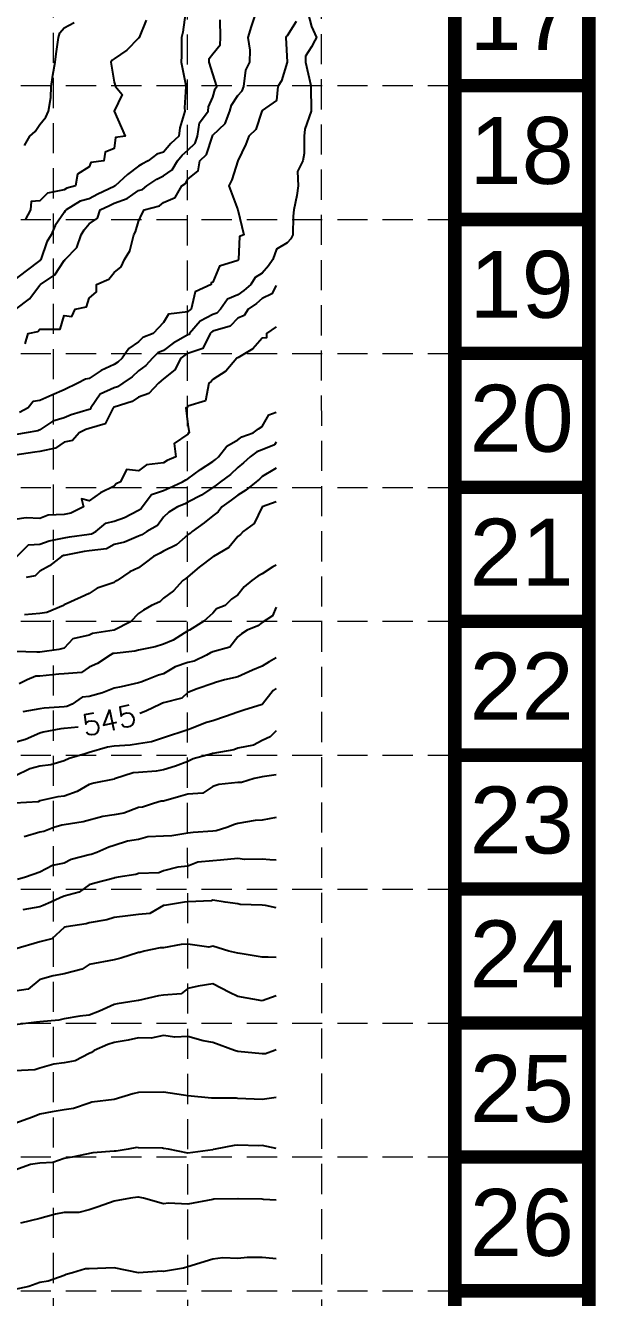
# Model space of a CAD drawing. Header units: inches. Extents: x 8135 to 11700, y -938 to 4760.
# Drawn here: x 11322 to 11700, y 2351 to 3196 of the extents above; entities that cross this region are included whole.
import ezdxf
from ezdxf.enums import TextEntityAlignment as Align

# ---------------------------------------------------------------- set-up
doc = ezdxf.new("R2010")
doc.units = ezdxf.units.IN
doc.header["$MEASUREMENT"] = 0
doc.linetypes.add('DASHED', pattern=[0.75, 0.5, -0.25])
doc.linetypes.add('HIDDEN', pattern=[0.375, 0.25, -0.125])
for name, color, linetype in [('BASE', 7, 'Continuous'), ('EC', 35, 'DASHED'), ('GRID', 254, 'HIDDEN')]:
    doc.layers.add(name, color=color, linetype=linetype)
doc.styles.get("Standard").update_dxf_attribs({"font": 'ARIAL.TTF'})
doc.styles.add('Style-simple', font='simple.shx')

msp = doc.modelspace()

# ---------------------------------------------------------------- linework, layer by layer
at = {"layer": 'BASE', "const_width": 8.89}
for points in [[(11695.58, -933.16), (11695.58, 4755.98), (8139.87, 4755.98), (8139.87, -933.16)], [(11606.69, -844.26), (11606.69, 4667.09), (8228.76, 4667.09), (8228.76, -844.26)]]:
    msp.add_lwpolyline(points, close=True, dxfattribs=at)
for points in [[(11695.58, 3155.91), (11606.69, 3155.91)], [(11695.58, 3067.02), (11606.69, 3067.02)], [(11695.58, 2978.13), (11606.69, 2978.13)], [(11695.58, 2889.24), (11606.69, 2889.24)], [(11695.58, 2800.34), (11606.69, 2800.34)], [(11695.58, 2711.45), (11606.69, 2711.45)], [(11695.58, 2622.56), (11606.69, 2622.56)], [(11695.58, 2533.66), (11606.69, 2533.66)], [(11695.58, 2444.77), (11606.69, 2444.77)], [(11695.58, 2355.88), (11606.69, 2355.88)]]:
    msp.add_lwpolyline(points, dxfattribs=at)
at = {"layer": 'EC', "color": 35, "linetype": 'Continuous'}
for p, q in [((11446.17, 2559.56, 537), (11436.35, 2558.23, 537)), ((11457.17, 2553.91, 537), (11446.17, 2559.56, 537)), ((11410.22, 2551.61, 537), (11396.92, 2548.71, 537)), ((11413.42, 2552.17, 537), (11410.22, 2551.61, 537)), ((11425.15, 2553.01, 537), (11413.42, 2552.17, 537)), ((11429.67, 2556.66, 537), (11425.15, 2553.01, 537)), ((11436.35, 2558.23, 537), (11429.67, 2556.66, 537)), ((11462.67, 2551.24, 537), (11457.17, 2553.91, 537)), ((11478.92, 2548.41, 537), (11462.67, 2551.24, 537)), ((11488.15, 2551.62, 537), (11478.92, 2548.41, 537)), ((11380.67, 2545.89, 537), (11371.08, 2541.5, 537)), ((11382.65, 2546.4, 537), (11380.67, 2545.89, 537)), ((11395.3, 2548.41, 537), (11382.65, 2546.4, 537)), ((11396.68, 2548.66, 537), (11395.3, 2548.41, 537)), ((11396.92, 2548.71, 537), (11396.68, 2548.66, 537)), ((11329.21, 2534.12, 537), (11314.92, 2532.36, 537)), ((11331.42, 2534.54, 537), (11329.21, 2534.12, 537)), ((11343.99, 2535.65, 537), (11331.42, 2534.54, 537)), ((11347.67, 2536.51, 537), (11343.99, 2535.65, 537)), ((11357.9, 2538.18, 537), (11347.67, 2536.51, 537)), ((11364.17, 2538.98, 537), (11357.9, 2538.18, 537)), ((11371.08, 2541.5, 537), (11364.17, 2538.98, 537))]:
    msp.add_line(p, q, dxfattribs=at)
at = {"layer": 'EC', "color": 35, "linetype": 'Continuous', "flags": 128}
for points, elevation in [([(11428.03, 3204.41), (11426.24, 3191.39), (11425.44, 3187.91), (11425.44, 3175.7), (11425.26, 3171.41), (11427.96, 3157.09), (11428.34, 3155.41), (11427.38, 3141.24), (11427.55, 3138.91), (11424.21, 3127.96), (11423.66, 3122.41), (11418.25, 3117.51), (11413.42, 3111.69), (11409.04, 3110.29), (11403.22, 3105.91), (11399.02, 3103.81), (11396.92, 3102.41), (11389.6, 3096.85), (11381.47, 3089.41), (11381, 3089.09), (11380.67, 3088.97), (11370, 3083.76), (11364.17, 3080.85), (11358.23, 3079.17), (11348.82, 3073.41), (11348.3, 3072.78), (11347.67, 3071.73), (11341.62, 3063.06), (11338.95, 3056.91), (11335.96, 3052.3), (11332.06, 3040.41), (11331.81, 3040.02), (11331.42, 3039.76), (11322.39, 3032.94), (11314.92, 3027.18)], 558), ([(11509.22, 3204.41), (11511.67, 3195.08), (11514.88, 3187.91), (11513.85, 3185.74), (11511.67, 3181.56), (11507.64, 3175.5), (11507.73, 3171.41), (11511.2, 3155.88), (11511.09, 3155.41), (11511.48, 3139.11), (11511.46, 3138.91), (11507.19, 3126.97), (11506.77, 3122.41), (11506.77, 3110.89), (11505.93, 3105.91), (11502.43, 3098.8), (11502.86, 3089.41), (11501.9, 3083.03), (11499.82, 3073.41), (11499.49, 3069.29), (11499.2, 3056.91), (11497.99, 3054.3), (11495.42, 3051.64), (11488.48, 3047.36), (11486.08, 3040.41), (11483.14, 3036.2), (11478.92, 3031.43), (11474.27, 3028.64), (11471.35, 3023.91), (11466.65, 3019.87), (11462.67, 3017.11), (11455.97, 3014.11), (11451.28, 3007.41), (11448.82, 3004.84), (11446.17, 3004.05), (11437.81, 2999.52), (11430.77, 2991.41), (11430.41, 2990.68), (11429.67, 2990.43), (11419.78, 2984.95), (11413.42, 2979.99), (11409.78, 2978.55), (11406.18, 2974.91), (11401.67, 2970.17), (11396.92, 2966.48), (11392.72, 2962.68), (11386.41, 2958.41), (11383, 2956.05), (11380.67, 2955.32), (11371.5, 2951.09), (11365.35, 2941.91), (11364.95, 2941.13), (11364.17, 2940.89), (11352.12, 2937.46), (11347.67, 2935.34), (11340.11, 2933.1), (11331.42, 2927.45), (11330.09, 2926.74), (11322.35, 2925.41), (11316.02, 2924.35)], 554), ([(11321.8, 2984.54), (11323.61, 2991.41), (11330.09, 2992.71), (11331.42, 2994.23), (11344.81, 2994.23), (11347.67, 3003.41), (11352.62, 3002.61), (11354.75, 3007.41), (11362.48, 3009.1), (11364.17, 3014.74), (11369.03, 3019.06), (11369.03, 3023.91), (11377.26, 3027.32), (11380.67, 3031.83), (11385.37, 3035.64), (11387.49, 3040.41), (11391.19, 3046.23), (11393.75, 3056.91), (11394.98, 3058.88), (11396.92, 3065.71), (11399.28, 3071.05), (11400.65, 3073.41), (11410.71, 3076.04), (11413.42, 3078.21), (11421.27, 3081.69), (11425.72, 3089.41), (11428.08, 3091.02), (11429.67, 3093.71), (11436.35, 3099.23), (11437.61, 3105.91), (11442.01, 3110.07), (11445.88, 3122.41), (11445.92, 3122.67), (11446.17, 3123.01), (11454.32, 3130.76), (11457.36, 3138.91), (11458.58, 3143.01), (11462.67, 3149.36), (11465.58, 3152.46), (11466.65, 3155.41), (11468.09, 3166.08), (11470.68, 3171.41), (11471.03, 3179.43), (11469.67, 3187.91), (11471.81, 3195.13), (11474.86, 3204.41)], 556), ([(11315.47, 3007.41), (11324.49, 3014.35), (11331.42, 3023.36), (11331.75, 3023.58), (11331.91, 3023.91), (11341.42, 3030.26), (11347.67, 3039.92), (11348.01, 3040.07), (11348.26, 3040.41), (11356.07, 3048.51), (11358.94, 3056.91), (11360.9, 3060.19), (11364.17, 3064.18), (11369.62, 3067.97), (11371.53, 3073.41), (11377.57, 3076.42), (11380.67, 3077.93), (11389.25, 3080.96), (11396.92, 3086.35), (11399.41, 3087), (11402.42, 3089.41), (11409.02, 3093.81), (11413.42, 3096.01), (11419.25, 3099.99), (11422.75, 3105.91), (11425.92, 3109.72), (11429.67, 3113.13), (11434.44, 3117.64), (11435.94, 3122.41), (11437.32, 3131.26), (11443.15, 3138.91), (11443.28, 3141.8), (11446.17, 3148.34), (11447.79, 3153.79), (11448.84, 3155.41), (11446.17, 3163.69), (11443.74, 3171.41), (11443.74, 3173.84), (11446.17, 3176.91), (11451.09, 3183), (11451.25, 3187.91), (11451.12, 3199.46)], 557), ([(11501.36, 3198.39), (11495.42, 3188.92), (11494.82, 3188.51), (11494.51, 3187.91), (11495.42, 3171.41), (11491.69, 3159.03), (11489.28, 3155.41), (11488.35, 3145.98), (11478.92, 3139.41), (11478.79, 3139.04), (11478.67, 3138.91), (11474.67, 3126.73), (11469.99, 3122.41), (11467.99, 3117.01), (11462.67, 3105.91), (11458.76, 3093.33), (11456.75, 3089.41), (11462.67, 3073.41), (11466.74, 3056.91), (11463.86, 3055.71), (11463.29, 3040.41), (11462.9, 3040.18), (11462.67, 3039.81), (11450.53, 3036.06), (11446.17, 3025.48), (11445.14, 3024.94), (11445.11, 3023.91), (11434.51, 3019.08), (11431.74, 3007.41), (11430.41, 3006.69), (11429.67, 3005.84), (11416.67, 3004.21), (11413.42, 2998.65), (11406.61, 2991.41), (11399.66, 2988.68), (11396.92, 2985.91), (11390.52, 2981.41), (11385.96, 2974.91), (11383.16, 2972.39), (11380.67, 2970.7), (11372.2, 2966.88), (11364.17, 2961.56), (11361.62, 2960.96), (11356.59, 2958.41), (11347.67, 2954.01), (11339.32, 2950.39), (11331.42, 2946.82), (11327.1, 2946.23), (11323.7, 2941.91), (11317.96, 2938.88)], 555), ([(11321.14, 3116.2), (11324.89, 3122.41), (11328.38, 3125.45), (11331.42, 3130.11), (11335.29, 3134.99), (11337.16, 3138.91), (11338.62, 3148.1), (11339.01, 3155.41), (11340.03, 3162.94), (11341.58, 3171.41), (11342.26, 3176.91), (11343.78, 3187.91), (11344.77, 3190.86), (11347.67, 3194.29), (11354.23, 3197.86)], 560), ([(11401.92, 3199.41), (11397.28, 3187.91), (11397.25, 3187.58), (11396.92, 3187.38), (11389.06, 3179.39), (11380.67, 3173.64), (11379.39, 3172.7), (11378.5, 3171.41), (11380.67, 3158.08), (11381.58, 3155.41), (11386.09, 3149.91), (11380.67, 3138.91), (11388.06, 3122.41), (11381.64, 3121.43), (11380.67, 3114.16), (11374.78, 3111.8), (11373.8, 3105.91), (11365.3, 3104.79), (11364.17, 3102.06), (11356.43, 3097.16), (11355.14, 3089.41), (11349.36, 3087.78), (11347.67, 3086.74), (11336.49, 3084.42), (11331.42, 3079.44), (11325.78, 3078.88), (11325.12, 3073.41), (11321.59, 3066.75)], 559), ([(11488.15, 3023.29), (11485.21, 3017.63), (11478.92, 3014.55), (11475.12, 3011.28), (11469.55, 3007.41), (11466.9, 3003.25), (11462.67, 3001.54), (11457.64, 2996.29), (11446.17, 2992.86), (11445.21, 2992.34), (11444.4, 2991.41), (11439.57, 2981.51), (11429.67, 2978.11), (11427.63, 2976.98), (11424.98, 2974.91), (11421.02, 2967.2), (11413.42, 2961.37), (11411.98, 2959.85), (11410.12, 2958.41), (11403.82, 2951.51), (11396.92, 2949.17), (11392.67, 2946.23), (11380.67, 2942.43), (11380.32, 2942.26), (11380.09, 2941.91), (11374.66, 2931.43), (11364.17, 2928.2), (11362, 2927.58), (11357.45, 2925.41), (11353.01, 2920.24), (11347.67, 2919.17), (11341.83, 2915.17), (11331.42, 2913.13), (11328.15, 2912.59), (11314.92, 2910.63)], 553), ([(11488.15, 2995.84), (11481.75, 2991.41), (11481.75, 2988.58), (11478.92, 2988.32), (11472.8, 2981.13), (11462.67, 2975.29), (11462.49, 2975.1), (11462.11, 2974.91), (11454.73, 2966.35), (11446.17, 2960.91), (11445.13, 2959.45), (11443.6, 2958.41), (11441.4, 2946.69), (11429.67, 2943.05), (11429.31, 2942.29), (11428.32, 2941.91), (11429.67, 2930.91), (11430.46, 2925.41), (11429.87, 2925.22), (11429.67, 2924.61), (11420.59, 2918.35), (11421.55, 2909.41), (11415.8, 2907), (11413.42, 2905.49), (11402.12, 2904.22), (11396.92, 2900.17), (11388.98, 2900.98), (11385.01, 2892.91), (11382.04, 2891.52), (11380.67, 2889.98), (11371.56, 2885.52), (11364.17, 2880.22), (11359.05, 2881.53), (11360.37, 2876.41), (11352.02, 2872.07), (11347.67, 2871.14), (11336.95, 2870.8), (11331.42, 2868.52), (11322.29, 2869.05), (11314.92, 2867.87)], 552), ([(11316.16, 2843.41), (11323.85, 2850.99), (11331.42, 2851.53), (11337.58, 2853.66), (11347.67, 2855.7), (11351.17, 2856.42), (11364.17, 2858.15), (11365.76, 2858.33), (11368.5, 2859.91), (11375.21, 2865.37), (11380.67, 2866.79), (11387.69, 2869.29), (11396.92, 2874.18), (11398.37, 2874.96), (11399.39, 2876.41), (11405.39, 2884.44), (11413.42, 2887.22), (11417.44, 2888.84), (11426.1, 2892.91), (11428.3, 2894.31), (11429.67, 2894.88), (11438.08, 2901), (11446.17, 2906.32), (11447.95, 2907.63), (11449.84, 2909.41), (11455.41, 2916.46), (11462.67, 2920.74), (11465.3, 2922.83), (11472.98, 2925.41), (11476.36, 2928.02), (11478.92, 2929.54), (11483.37, 2937.46), (11488.15, 2939.23)], 551), ([(11488.15, 2919.3), (11487.03, 2917.55), (11478.92, 2914.08), (11475.39, 2912.89), (11471.03, 2909.41), (11466.58, 2905.45), (11462.67, 2902.31), (11457.83, 2897.75), (11451.29, 2892.91), (11448.36, 2890.72), (11446.17, 2889.17), (11438.63, 2883.96), (11429.67, 2879.31), (11427.72, 2878.39), (11422.81, 2876.41), (11417.04, 2872.74), (11413.42, 2869.38), (11409.52, 2863.81), (11402.32, 2859.91), (11399.02, 2857.82), (11396.92, 2856.86), (11387.55, 2852.93), (11380.67, 2851.35), (11375.64, 2848.45), (11364.17, 2847.15), (11360.87, 2846.71), (11347.67, 2844), (11347.19, 2843.9), (11345.78, 2843.41), (11337.86, 2837.08), (11331.42, 2833.6), (11328.35, 2830.39), (11322.4, 2829.39)], 550), ([(11488.15, 2901.93), (11487.11, 2901.22), (11478.92, 2896.33), (11477.13, 2894.73), (11474.86, 2892.91), (11468.16, 2887.34), (11462.67, 2884.05), (11458.3, 2880.78), (11452.15, 2876.41), (11449.7, 2872.88), (11446.17, 2870.34), (11440.45, 2865.63), (11432.53, 2859.91), (11431.05, 2858.54), (11429.67, 2857.63), (11422.15, 2851.05), (11413.42, 2846.83), (11411.33, 2845.5), (11406.75, 2843.41), (11401.27, 2839.2), (11396.92, 2835.72), (11391.15, 2833.09), (11382.77, 2827.41), (11381.39, 2826.68), (11380.67, 2826.14), (11369.36, 2822.22), (11364.17, 2818.77), (11358.85, 2816.23), (11347.67, 2811.29), (11347.46, 2811.12), (11347.09, 2810.91), (11336.14, 2806.12), (11331.42, 2805.54), (11321.27, 2804.56)], 549), ([(11488.15, 2879.52), (11478.92, 2876.41), (11473.64, 2865.28), (11466.39, 2859.91), (11464.59, 2857.97), (11462.67, 2856.61), (11456.74, 2849.34), (11446.67, 2843.41), (11446.38, 2843.21), (11446.17, 2843.12), (11437.08, 2836.23), (11429.67, 2829.87), (11428.25, 2828.82), (11426.25, 2827.41), (11420.1, 2820.63), (11413.42, 2815.62), (11411.09, 2813.24), (11405.5, 2810.91), (11400.13, 2807.71), (11396.92, 2805.41), (11391.51, 2799.91), (11380.67, 2794.41), (11366.32, 2792.26), (11364.17, 2791.11), (11353.4, 2788.69), (11347.67, 2782.47), (11343.97, 2781.67), (11331.42, 2779.89), (11329.44, 2779.89), (11314.92, 2780.17)], 548), ([(11488.15, 2837.56), (11486.02, 2836.53), (11478.92, 2831.77), (11475.99, 2830.3), (11472.15, 2827.41), (11466.89, 2823.13), (11462.67, 2817.79), (11458.62, 2814.97), (11454.42, 2810.91), (11448.55, 2808.53), (11446.17, 2805.75), (11440.12, 2800.46), (11430.62, 2794.41), (11429.97, 2794.12), (11429.67, 2793.95), (11419.87, 2787.87), (11413.42, 2785.15), (11408.02, 2783.31), (11396.92, 2781.14), (11394.45, 2780.43), (11380.67, 2778.99), (11379.74, 2778.85), (11377.99, 2777.91), (11369.67, 2772.41), (11364.17, 2769.88), (11359.16, 2766.43), (11347.67, 2765.43), (11343.94, 2765.2), (11331.42, 2763.94), (11328.87, 2763.96), (11322.92, 2761.41), (11317.7, 2758.72)], 547), ([(11488.15, 2809.73), (11485.8, 2804.04), (11478.92, 2799.53), (11476.08, 2797.29), (11468.84, 2794.41), (11465.09, 2791.96), (11462.67, 2790.09), (11457.45, 2783.13), (11446.17, 2780.05), (11444.7, 2779.38), (11442.05, 2777.91), (11433.77, 2773.82), (11429.67, 2773.01), (11421.13, 2770.09), (11413.42, 2765.34), (11410.19, 2764.65), (11402.42, 2761.41), (11398.37, 2760.01), (11396.92, 2759.43), (11385.27, 2756.88), (11380.67, 2756.01), (11372.92, 2752.93), (11364.17, 2750.51), (11359.44, 2750), (11352.78, 2745.41), (11349.39, 2743.69), (11347.67, 2743.55), (11334.2, 2742.59), (11331.42, 2742.23), (11320.17, 2740.17)], 546), ([(11488.15, 2776.15), (11483.45, 2773.39), (11478.92, 2770.47), (11472.51, 2767.92), (11462.67, 2763.5), (11461.02, 2763.06), (11453.99, 2761.41), (11447.94, 2759.7), (11446.17, 2758.93), (11435.81, 2755.46), (11429.67, 2752.97), (11425.69, 2749.33), (11413.42, 2746.17), (11412.85, 2745.97), (11411.42, 2745.41), (11401.71, 2740.63), (11397.86, 2739.13)], 545), ([(11488.15, 2755.77), (11486.18, 2754.37), (11479.16, 2745.41), (11479.07, 2745.27), (11478.92, 2745.2), (11466.7, 2741.33), (11462.67, 2739.91), (11454.51, 2737.08), (11446.17, 2734.34), (11442.01, 2733.08), (11431.44, 2728.91), (11430.15, 2728.43), (11429.67, 2728.3), (11413.42, 2723), (11405.55, 2720.28), (11396.92, 2718.9), (11391.25, 2718.17), (11380.67, 2717.53), (11376.38, 2716.71), (11364.17, 2713.13), (11363.53, 2713.06), (11361.53, 2712.41), (11350.88, 2709.2), (11347.67, 2707.73), (11338.7, 2705.02), (11331.42, 2704.16), (11324.85, 2702.48), (11314.92, 2697.51)], 544), ([(11356.86, 2730), (11347.67, 2729.2), (11347.41, 2729.18), (11345.35, 2728.91), (11333.57, 2726.73), (11331.42, 2726.04), (11322.02, 2721.82), (11314.92, 2719.81)], 545), ([(11488.15, 2727.5), (11484.13, 2723.7), (11478.92, 2721.15), (11473.23, 2718.2), (11462.67, 2716.02), (11460.08, 2715.01), (11446.17, 2712.63), (11446.02, 2712.57), (11445.46, 2712.41), (11433.1, 2708.99), (11429.67, 2707.3), (11421.47, 2704.25), (11413.42, 2701.71), (11408.6, 2700.73), (11396.92, 2699.89), (11393.27, 2699.62), (11380.86, 2695.72), (11380.67, 2695.63), (11367.2, 2692.89), (11364.17, 2692.08), (11356.29, 2687.29), (11347.67, 2684.34), (11343.45, 2683.7), (11331.42, 2681.21), (11330.27, 2680.57), (11314.92, 2679.59)], 543), ([(11488.15, 2698.5), (11478.92, 2696.97), (11478.03, 2696.82), (11473.51, 2695.91), (11465.14, 2693.41), (11462.67, 2693.21), (11450.11, 2691.97), (11446.17, 2690.73), (11439.46, 2686.13), (11429.67, 2685.52), (11424.99, 2684.17), (11413.42, 2681.02), (11411.92, 2680.91), (11406.82, 2679.41), (11399.46, 2676.95), (11396.92, 2676.82), (11387.24, 2672.95), (11380.67, 2671.94), (11373.13, 2670.72), (11360.25, 2667.22), (11347.67, 2665.19), (11346.1, 2664.96), (11340.61, 2663.41), (11334.03, 2660.76), (11331.42, 2660.26), (11321.11, 2657.22)], 542), ([(11488.15, 2670.09), (11478.92, 2668.41), (11474.21, 2668.05), (11462.67, 2666.12), (11460.47, 2665.54), (11455.5, 2663.41), (11448.43, 2661.15), (11446.17, 2660.94), (11433.05, 2660.04), (11429.67, 2659.76), (11418.89, 2657.86), (11413.42, 2657.63), (11403.13, 2657.2), (11396.92, 2655.57), (11389.66, 2654.28), (11380.67, 2651.49), (11377.2, 2650.38), (11369.3, 2646.91), (11365.56, 2645.52), (11364.17, 2645.28), (11352.31, 2642.28), (11347.67, 2639.68), (11339.93, 2638.28), (11331.42, 2633.88), (11322, 2630.41), (11316.5, 2628.83)], 541), ([(11488.15, 2641.83), (11483.93, 2641.9), (11478.92, 2642.46), (11467.24, 2642.27), (11462.67, 2642.95), (11451.34, 2641.74), (11446.17, 2641.34), (11436.16, 2640.43), (11429.67, 2637.68), (11422.97, 2637.22), (11413.42, 2634.7), (11410.4, 2633.43), (11396.92, 2632.84), (11395.12, 2632.24), (11383.38, 2630.41), (11381.14, 2629.94), (11380.67, 2629.88), (11367.98, 2626.6), (11364.17, 2625.29), (11357.51, 2620.58), (11347.67, 2617.77), (11344.91, 2616.71), (11338.81, 2613.91), (11333.56, 2611.74), (11331.42, 2610.78), (11320.07, 2608.77)], 540), ([(11488.15, 2610.16), (11481.1, 2611.74), (11478.92, 2611.95), (11464.26, 2612.3), (11462.67, 2612.69), (11454.42, 2613.91), (11446.17, 2615.16), (11445.33, 2614.76), (11429.67, 2614.13), (11429.49, 2614.1), (11427.35, 2613.91), (11415.46, 2611.85), (11413.42, 2611.66), (11404.47, 2606.37), (11396.92, 2605.66), (11389.7, 2604.74), (11380.67, 2603.76), (11375.82, 2602.26), (11364.17, 2600.16), (11362.07, 2599.52), (11348.94, 2597.41), (11347.9, 2597.19), (11347.67, 2597), (11339.33, 2589.63), (11331.42, 2587.48), (11314.92, 2582.79)], 539), ([(11488.15, 2577.12), (11482.88, 2577.45), (11478.92, 2577.29), (11464.3, 2579.76), (11462.67, 2580.12), (11456.85, 2581.41), (11446.17, 2584.61), (11443.54, 2583.96), (11429.67, 2586.09), (11425.14, 2585.88), (11413.42, 2583.63), (11411.31, 2583.46), (11400.73, 2581.41), (11397.76, 2580.57), (11396.92, 2580.4), (11385.24, 2576.77), (11380.67, 2575.7), (11364.17, 2572.53), (11359.57, 2569.51), (11347.67, 2566.37), (11346.51, 2566.09), (11340.17, 2564.91), (11333.23, 2563.08), (11331.42, 2562.55), (11323.64, 2556.2), (11314.92, 2554.71)], 538), ([(11488.15, 2515.8), (11487.17, 2515.41), (11481.2, 2513.2), (11478.92, 2513.12), (11462.67, 2514.84), (11460.47, 2515.41), (11446.17, 2520.77), (11439.67, 2521.91), (11429.67, 2524.74), (11421.05, 2524.17), (11413.42, 2525.37), (11405.17, 2523.66), (11396.92, 2523.78), (11390.12, 2522.32), (11380.67, 2520.76), (11376.59, 2519.49), (11367.47, 2515.41), (11365.61, 2514.02), (11364.17, 2513.45), (11354.84, 2508.46), (11347.67, 2507.29), (11340.65, 2506.33), (11331.42, 2503.62), (11328.12, 2502.61), (11314.92, 2501.89)], 536), ([(11488.15, 2484.15), (11478.92, 2482.91), (11462.67, 2483.6), (11461.89, 2483.7), (11446.17, 2483.7), (11445.28, 2483.8), (11429.67, 2485.32), (11426.81, 2485.82), (11413.42, 2487.86), (11396.92, 2487.45), (11393.2, 2486.69), (11380.67, 2482.91), (11365.98, 2481.11), (11364.17, 2480.55), (11353.67, 2476.91), (11347.67, 2476.08), (11339.55, 2474.66), (11331.42, 2473.07), (11326.62, 2471.21), (11314.92, 2466.98)], 535), ([(11488.15, 2450.41), (11478.92, 2452.37), (11476.74, 2452.13), (11462.67, 2452.66), (11460.28, 2452.31), (11447.82, 2449.91), (11446.47, 2449.61), (11446.17, 2449.58), (11429.67, 2447.27), (11416.67, 2449.91), (11413.42, 2450.45), (11412.76, 2450.57), (11396.92, 2450.88), (11395.86, 2450.99), (11389.96, 2449.91), (11381.97, 2448.59), (11380.67, 2448.56), (11366.66, 2447.42), (11352.97, 2444.62), (11347.67, 2443.81), (11340.07, 2441.13), (11331.42, 2440.68), (11325.12, 2439.72), (11314.92, 2436.05)], 534), ([(11488.15, 2416), (11479.75, 2416.59), (11478.92, 2416.69), (11463.04, 2417.04), (11462.67, 2417.02), (11446.94, 2416.64), (11446.17, 2416.61), (11429.67, 2413.39), (11416.76, 2414.03), (11413.42, 2413.74), (11400.22, 2417.41), (11396.92, 2417.98), (11396.35, 2417.97), (11391.51, 2417.41), (11380.67, 2415.41), (11370.04, 2411.54), (11364.17, 2409.65), (11357.27, 2407.82), (11347.67, 2407.82), (11341.82, 2406.85), (11331.42, 2403.87), (11318.59, 2400.91)], 533), ([(11488.15, 2377.18), (11485.89, 2377.44), (11478.92, 2378.01), (11468.98, 2378.01), (11462.67, 2377.44), (11452.7, 2377.89), (11446.17, 2376.83), (11429.67, 2371.92), (11426.63, 2371), (11413.42, 2368.72), (11412.45, 2368.88), (11396.92, 2367.91), (11380.67, 2371.21), (11364.17, 2370.39), (11361.64, 2370.45), (11353.17, 2367.91), (11348.91, 2366.67), (11347.67, 2366.14), (11336.98, 2362.27), (11331.42, 2361.41), (11324.09, 2358.74), (11314.92, 2356.76)], 532)]:
    msp.add_lwpolyline(points, dxfattribs=dict(at, elevation=elevation))
at = {"layer": 'GRID', "color": 252, "linetype": 'HIDDEN', "lineweight": 0, "ltscale": 80}
for p, q in [((11340.67, -488.96), (11340.4, 4669.09)), ((11429.76, -490.13), (11429.3, 4669.09)), ((11518.71, -489.88), (11518.19, 4669.09)), ((8228.76, 3155.91), (11606.69, 3155.91)), ((8228.76, 3067.02), (11606.69, 3067.02)), ((8228.76, 2978.13), (11606.69, 2978.13)), ((8228.76, 2889.24), (11606.69, 2889.24)), ((8228.76, 2800.34), (11606.69, 2800.34)), ((8228.76, 2711.45), (11606.69, 2711.45)), ((8228.76, 2622.56), (11606.69, 2622.56)), ((8228.76, 2533.66), (11606.69, 2533.66)), ((8228.76, 2444.77), (11606.69, 2444.77)), ((8228.76, 2355.88), (11606.69, 2355.88))]:
    msp.add_line(p, q, dxfattribs=at)

# ---------------------------------------------------------------- texts
at = {"layer": 'BASE'}
for s, p in [('17', (11651.01, 3201.78)), ('18', (11651.01, 3112.88)), ('19', (11651.01, 3023.99)), ('20', (11651.01, 2935.1)), ('21', (11651.01, 2846.21)), ('22', (11651.01, 2757.31)), ('23', (11651.01, 2668.42)), ('24', (11651.01, 2579.53)), ('25', (11651.17, 2490.17)), ('26', (11651.17, 2401.28))]:
    msp.add_text(s, height=44.446, dxfattribs=at).set_placement(p, align=Align.MIDDLE_CENTER)
at = {"layer": 'EC', "color": 35, "style": 'Style-simple'}
msp.add_text('545', height=14, rotation=12.5565, dxfattribs=at).set_placement((11377.31, 2734.55, 545), align=Align.MIDDLE_CENTER)

doc.saveas('drawing.dxf')
